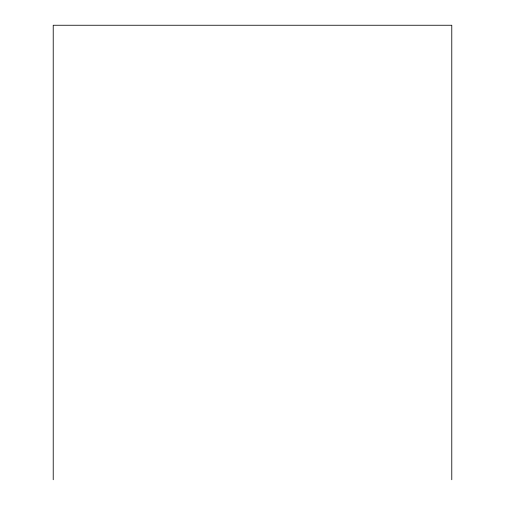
<?xml version="1.0" encoding="UTF-8"?>
<svg xmlns="http://www.w3.org/2000/svg" width="505" height="505" viewBox="0 0 505 505"><rect width="100%" height="100%" fill="white"/><g stroke="black" fill="none" stroke-linecap="round" stroke-linejoin="round"><path stroke-width="0.76" d="M451.779 479.75L451.779 25.25L53.221 25.25L53.221 479.75"/></g></svg>
